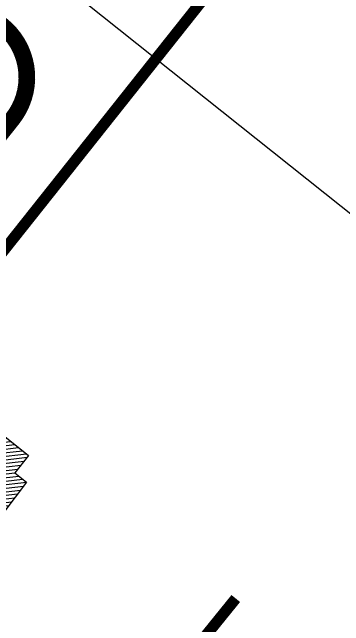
# Model space of a CAD drawing. Header units: metres. Extents: x -664657 to -643449, y -1076720 to -1062383.
# Drawn here: x -660985.1 to -660925.4, y -1065529.2 to -1065418.9 of the extents above; entities that cross this region are included whole.
import ezdxf

# ---------------------------------------------------------------- set-up
doc = ezdxf.new("R2010")
doc.units = ezdxf.units.M
doc.header["$LTSCALE"] = 0.1
doc.linetypes.add('DASHED', pattern=[19.05, 12.7, -6.35])
doc.linetypes.add('EVENDASH', pattern=[6.35, 3.175, -3.175])
for name, color, linetype in [('AA_THER_DOPRAVA', 142, 'Continuous'), ('AA_THER_katastr', 7, 'Continuous'), ('AA_THER_SRAFY KATASTR', 14, 'Continuous')]:
    doc.layers.add(name, color=color, linetype=linetype)
doc.layers.add('FLOATING-WINDOWS', color=2, linetype='Continuous', plot=False)

msp = doc.modelspace()

# ---------------------------------------------------------------- hatches: boundary and pattern name
at = {"layer": 'AA_THER_SRAFY KATASTR'}
h = msp.add_hatch(dxfattribs=at)
h.set_pattern_fill('ANSI31', color=256, scale=0.2, style=0)
h.set_pattern_definition([(6.512676, (-656787.87514, -1068847.7755), (-0.07202362, 0.63090221), [])])
h.paths.add_polyline_path([(-660997.075, -1065518.185), (-660995.036, -1065515.514), (-660992.997, -1065517.07), (-660982.543, -1065503.378), (-660984.639, -1065501.716), (-660982.159, -1065498.589), (-660992.499, -1065490.387), (-661007.989, -1065509.915)])

# ---------------------------------------------------------------- linework, layer by layer
at = {"layer": 'AA_THER_DOPRAVA', "linetype": 'DASHED', "ltscale": 2, "const_width": 2}
msp.add_lwpolyline([(-660987.304, -1065462.579), (-660934.496, -1065396.159, -0.3443945), (-660925.625, -1065394.029), (-660849.332, -1065454.687)], format="xyb", dxfattribs=at)
at = {"layer": 'AA_THER_DOPRAVA', "color": 136, "linetype": 'EVENDASH', "ltscale": 5, "const_width": 3}
msp.add_lwpolyline([(-660997.922, -1065454.234), (-660985.076, -1065438.078, 0.4142136), (-660987.001, -1065421.216), (-661003.765, -1065407.888, 0.4142136), (-661020.626, -1065409.813), (-661033.472, -1065425.969)], format="xyb", dxfattribs=at)
at = {"layer": 'AA_THER_DOPRAVA', "color": 136, "linetype": 'EVENDASH', "ltscale": 5, "const_width": 2}
msp.add_lwpolyline([(-660944.866, -1065524.293), (-661016.242, -1065612.339), (-661028.536, -1065627.802)], dxfattribs=at)
at = {"layer": 'AA_THER_katastr'}
msp.add_lwpolyline([(-661005.019, -1065528.432), (-661007.319, -1065531.366), (-661005.228, -1065533.051), (-661016.242, -1065546.719), (-661017.929, -1065545.257), (-661020.586, -1065548.324), (-661031.206, -1065539.9), (-661015.557, -1065520.171), (-661007.641, -1065510.192), (-661007.989, -1065509.915), (-660992.499, -1065490.387), (-660982.159, -1065498.589), (-660984.639, -1065501.716), (-660982.543, -1065503.378), (-660992.997, -1065517.07), (-660995.036, -1065515.514), (-660997.075, -1065518.185), (-660996.657, -1065518.504), (-661004.53, -1065528.815)], close=True, dxfattribs=at)
at = {"layer": 'FLOATING-WINDOWS', "linetype": 'ByBlock', "lineweight": -3}
msp.add_lwpolyline([(-661328.851, -1065512.88), (-661000.098, -1065774.263), (-660815.262, -1065541.788), (-661144.015, -1065280.404)], close=True, dxfattribs=at)

doc.saveas('drawing.dxf')
